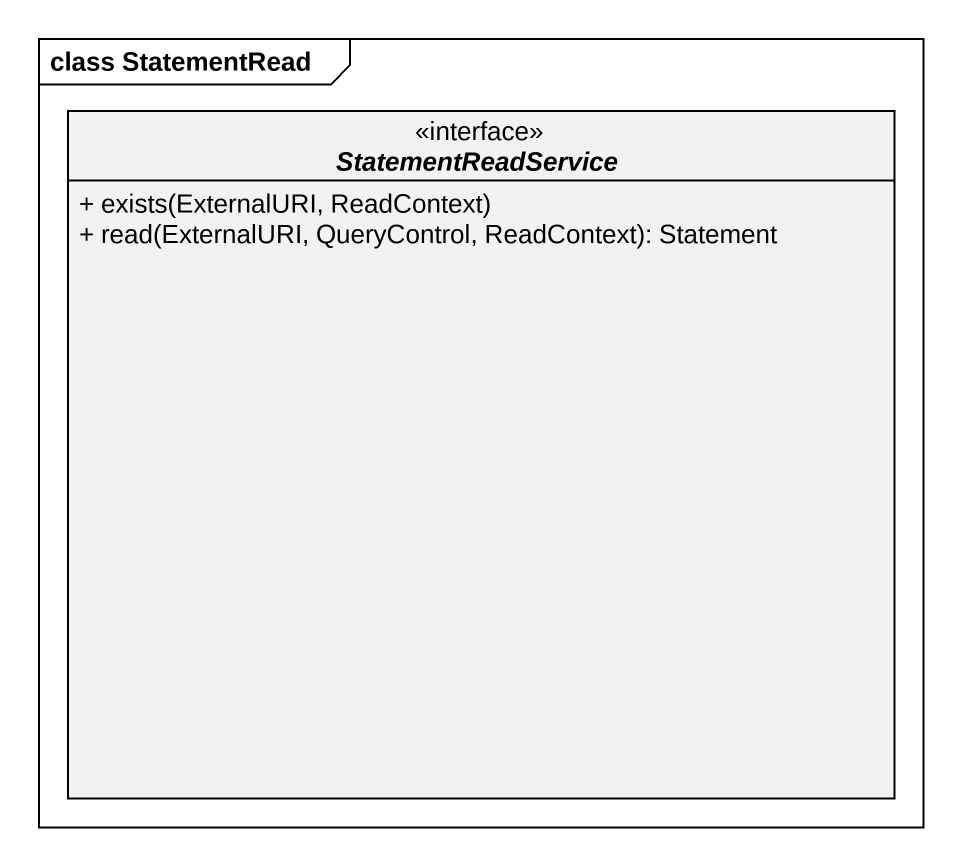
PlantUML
@startuml
mainframe class StatementRead
hide circle
hide empty members
skinparam classAttributeIconSize 0
interface StatementReadService <<interface>> {
  + exists(ExternalURI, ReadContext)
  + read(ExternalURI, QueryControl, ReadContext): Statement
}
@enduml
